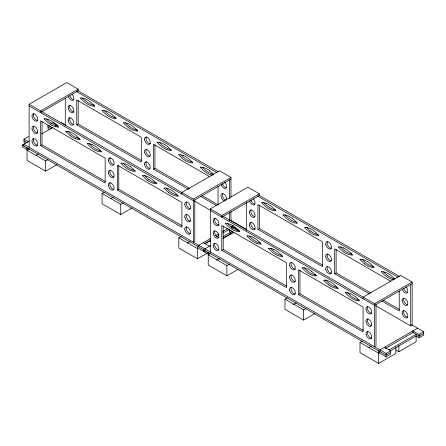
<?xml version="1.0" encoding="UTF-8"?>
<svg xmlns="http://www.w3.org/2000/svg" width="446" height="446" viewBox="0 0 446 446"><rect width="100%" height="100%" fill="white"/><g stroke="black" fill="none" stroke-linecap="round" stroke-linejoin="round"><path stroke-width="0.67" d="M29.113 147.358L29.113 104.292L66.699 82.588L78.178 89.217L78.178 90.873L40.592 112.57L40.592 110.915L78.178 89.217M25.745 143.422L24.023 142.43L24.023 139.119L28.611 136.465M50.85 123.631L52.572 122.633L56.876 125.12M28.689 148.351L26.888 149.388L22.3 146.74L22.3 145.084L29.475 140.942M41.528 133.978L52.968 127.372M55.354 125.995L57.144 124.964M56.96 164.658L45.682 171.169L27.033 160.404L27.033 150.196L29.408 148.825M40.592 145.703L105.15 182.971L105.15 158.124L40.592 120.855L40.592 145.703L42.024 144.872L105.373 181.45M76.745 124.83L141.298 162.104L141.298 137.251L76.745 99.982L76.745 124.83L78.178 123.999L141.527 160.577M35.936 155.264L38.311 153.892M27.033 150.196L45.682 160.967L48.056 159.596M131.994 207.975L120.715 214.487L102.062 203.722L102.062 193.519L104.436 192.148M117.343 190.013L181.901 227.287L181.901 202.439L117.343 165.165L117.343 190.013L118.775 189.188L182.124 225.76M209.603 176.688L153.496 144.292L153.496 169.14L154.929 168.315L189.924 188.519M110.97 198.582L113.34 197.21M102.062 193.519L120.715 204.285L123.09 202.913M41.378 111.372L193.374 199.122L230.961 177.424L230.961 197.026M230.961 179.08L193.374 200.778L29.113 105.947M210.306 251.968L210.306 208.895L247.892 187.197L259.366 193.826L259.366 195.482L221.779 217.18L221.779 215.524L259.366 193.826M207.557 252.977L197.466 258.803L178.813 248.032L178.813 237.83L181.188 236.458M187.125 243.237L190.091 241.52M210.685 238.409L198.754 245.3L198.754 246.956M215.463 235.655L218.445 233.933M222.621 231.524L227.99 228.424M230.972 226.702L233.358 225.325M204.123 243.856L210.685 240.065M216.656 236.625L219.042 235.243M222.621 233.18L229.183 229.389M205.21 243.728L209.804 241.074L210.88 241.699M232.037 228.24L233.76 227.243L238.064 229.729M223.072 236.564L230.766 232.121M223.072 238.22L230.766 233.776M210.891 245.417L204.926 248.862L204.926 252.174M222.822 238.526L234.156 231.981M236.915 230.392L238.337 229.573M197.322 246.131L197.322 247.786L208.081 253.997L209.876 252.96M238.153 269.267L226.875 275.779L208.226 265.013L208.226 254.811L210.596 253.44M221.779 250.312L286.338 287.581L286.338 262.733L221.779 225.464L221.779 250.312L223.217 249.481L286.566 286.059M257.933 229.439L322.491 266.708L322.491 241.86L257.933 204.591L257.933 229.439L259.366 228.608L322.714 265.186M216.533 260.213L219.504 258.502M208.226 254.811L226.875 265.576L229.25 264.205M314.904 313.583L303.626 320.094L284.977 309.323L284.977 299.121L287.347 297.75M298.53 294.622L363.089 331.896L363.089 307.049L298.53 269.774L298.53 294.622L299.968 293.797L363.317 330.369M390.791 281.298L334.684 248.901L334.684 273.749L336.117 272.924L371.111 293.128M293.284 304.529L296.255 302.812M284.977 299.121L303.626 309.886L306.001 308.515M222.571 215.981L374.568 303.732L412.154 282.034L412.154 325.101L410.716 325.931L375.816 305.783M412.154 283.689L374.568 305.387L210.306 210.557M395.87 347.35L395.87 353.472L378.66 363.412L360.006 352.647L360.006 342.439L362.381 341.067M368.909 347.501L371.284 346.135M417.528 328.206L379.947 349.909L379.947 351.565M385.316 348.465L413.353 332.276M360.006 342.439L378.66 353.21L379.841 352.524M388.873 350.054L416.096 334.338L416.096 335.994L390.651 350.684M23.733 145.909L23.733 144.253L386.113 353.472L390.702 350.818L390.702 354.135L386.113 356.783L378.509 352.396L378.509 350.734M423.7 333.424L419.112 336.078L412.94 332.515L412.94 330.86L419.112 334.422L423.7 331.768L423.7 335.085L419.112 337.733L416.096 335.994M390.702 352.474L386.113 355.127L22.3 145.084M395.875 349.998L398.886 351.732L416.101 341.792L416.101 336.351M106.243 111.121L108.088 111.907A19.329 11.161 60 0 1 109.95 112.977L111.344 113.97A24.251 13.999 60 0 1 116.189 118.625A24.485 14.138 60 0 1 111.801 117.844L109.95 117.047A19.329 11.161 60 0 1 108.088 115.971L106.7 114.984A24.251 13.999 60 0 1 101.855 110.324A24.485 14.138 60 0 1 106.237 111.11M167.033 149.722L165.182 148.936A19.329 11.161 60 0 1 163.32 147.86L161.931 146.873A24.251 13.999 60 0 1 157.087 142.213A24.485 14.138 60 0 1 161.474 142.999L163.32 143.79A19.329 11.161 60 0 1 165.182 144.866L166.575 145.859A24.251 13.999 60 0 1 171.42 150.514A24.485 14.138 60 0 1 167.033 149.728M77.086 137.875L75.235 137.089A19.329 11.161 60 0 1 73.373 136.019L71.984 135.026A24.251 13.999 60 0 1 67.97 131.314M75.647 138.706L73.802 137.92A19.329 11.161 60 0 1 71.94 136.844L70.552 135.857M315.946 234.038L314.095 233.252A19.329 11.161 60 0 1 312.233 232.176L310.845 231.19M153.837 182.185L151.986 181.405A19.329 11.161 60 0 1 150.124 180.329L148.735 179.337M364.181 260.04L366.032 260.826A19.329 11.161 60 0 1 367.894 261.902L369.282 262.889A24.251 13.999 60 0 1 374.127 267.55A24.485 14.138 60 0 1 369.745 266.764L367.894 265.967A19.329 11.161 60 0 1 366.032 264.896L364.638 263.904M256.84 243.315L254.989 242.529A19.329 11.161 60 0 1 253.127 241.453L251.739 240.466A24.251 13.999 60 0 1 246.889 235.806A24.485 14.138 60 0 1 251.276 236.592L253.127 237.383A19.329 11.161 60 0 1 254.989 238.459L256.378 239.452A24.251 13.999 60 0 1 261.228 244.107A24.485 14.138 60 0 1 256.84 243.321M335.024 286.795L333.173 286.014A19.329 11.161 60 0 1 331.311 284.938L329.923 283.946A24.251 13.999 60 0 1 325.491 279.765M230.961 177.424L219.488 170.796L181.901 192.499L181.901 194.155M412.154 282.034L400.675 275.405L363.089 297.108L363.089 298.764M77.532 90.499L218.328 171.788M258.719 195.108L399.516 276.392M76.099 91.324L216.89 172.613M257.286 195.933L398.083 277.222M201.988 195.482L218.278 204.887M383.175 300.091L399.465 309.496M153.496 169.14L188.485 189.344M200.555 196.312L216.243 205.366M334.684 273.749L369.076 293.607M381.743 300.922L399.242 311.024L399.242 291.004M61.319 122.555L65.529 124.986M230.326 220.129L246.722 229.59M411.519 324.738L423.7 331.768M29.113 104.292L40.592 110.915M210.306 208.895L221.779 215.524M194.629 201.174L210.874 210.551M237.919 229.813L231.753 226.25L231.753 227.906M52.282 127.768L47.978 125.287L47.978 128.599L49.701 129.591M233.47 232.377L229.172 229.896L229.172 231.552L232.394 233.414M47.978 126.943L51.206 128.805M229.74 233.537L230.889 234.2M24.023 139.119L28.327 141.605M203.348 242.652L209.514 246.209M384.536 347.261L390.702 350.818M24.023 140.774L27.251 142.636M178.813 237.83L197.466 248.595L197.466 258.803M387.596 275.5L388.984 276.487A19.329 11.161 60 0 0 390.847 277.563L392.697 278.349A24.485 14.138 60 0 0 394.95 278.94M292.531 218.579L291.143 217.587A19.329 11.161 60 0 0 289.281 216.516L287.43 215.73A24.485 14.138 60 0 0 283.043 214.955M309.407 232.015L310.801 233.007A19.329 11.161 60 0 0 312.663 234.083L314.508 234.864A24.485 14.138 60 0 0 318.901 235.639M209.614 170.707L208.221 169.714A19.329 11.161 60 0 0 206.359 168.638L204.513 167.858A24.485 14.138 60 0 0 200.12 167.083M129.652 126.58L131.046 127.567A19.329 11.161 60 0 0 132.908 128.643L134.753 129.429A24.485 14.138 60 0 0 137.446 130.093M311.609 271.341L310.221 270.348A19.329 11.161 60 0 0 308.359 269.272L306.513 268.486A24.485 14.138 60 0 0 302.12 267.717M328.49 284.777L329.878 285.763A19.329 11.161 60 0 0 331.74 286.839L333.591 287.625A24.485 14.138 60 0 0 337.979 288.4M231.652 227.215L233.046 228.201A19.329 11.161 60 0 0 234.908 229.277L236.754 230.064A24.485 14.138 60 0 0 239.446 230.721M168.817 192.588L170.21 193.581A19.329 11.161 60 0 0 172.072 194.657L173.918 195.443A24.485 14.138 60 0 0 178.311 196.212A24.251 13.999 60 0 0 173.461 191.568L172.072 190.587A19.329 11.161 60 0 0 170.21 189.511L168.359 188.73A24.485 14.138 60 0 0 163.972 187.956A24.251 13.999 60 0 0 168.817 192.6M130.422 166.732L129.033 165.739A19.329 11.161 60 0 0 127.171 164.663L125.32 163.883A24.485 14.138 60 0 0 120.933 163.108M147.303 180.167L148.691 181.154A19.329 11.161 60 0 0 150.553 182.23L152.398 183.016A24.485 14.138 60 0 0 156.791 183.791M127.216 166.915L128.604 167.902A19.329 11.161 60 0 0 130.466 168.978L132.317 169.764A24.485 14.138 60 0 0 135.01 170.428M419.112 334.422L419.112 337.733M410.716 284.52L410.716 325.931M398.886 345.611L398.886 351.732M386.113 353.472L386.113 356.783M378.66 353.21L378.66 363.412M376 304.562L376 345.973L374.568 346.804L374.568 303.732M336.117 249.453L336.117 272.924M303.626 309.886L303.626 320.094M299.968 270.326L299.968 293.797M259.366 205.143L259.366 228.608M246.454 202.105L246.454 230.404M230.961 211.521L230.961 220.491M229.528 179.911L229.528 198.542M229.528 212.352L229.528 220.631M226.875 265.576L226.875 275.779M223.217 226.016L223.217 249.481M218.049 186.395L218.049 205.032M208.081 252.341L208.081 253.997M203.488 249.688L203.488 251.349M194.813 199.953L194.813 241.364L193.374 242.195L193.374 199.122M154.929 144.844L154.929 168.315M120.715 204.285L120.715 214.487M118.775 165.717L118.775 189.188M78.178 100.534L78.178 123.999M65.267 98.187L65.267 125.794M45.682 160.967L45.682 171.169M42.024 121.407L42.024 144.872M26.888 147.732L26.888 149.388M253.194 198.754A4.059 2.341 60 0 1 254.226 204.792A4.059 2.341 60 0 1 249.504 200.884M254.822 204.151A4.059 2.341 60 0 1 250.942 200.053M254.822 216.578A4.059 2.341 60 0 1 251.527 213.918A4.059 2.341 60 0 1 251.109 209.832M255.346 228.943A4.059 2.341 60 0 1 251.75 226.719A4.059 2.341 60 0 1 251.109 222.259M331.573 273.086A4.059 2.341 60 0 1 328.144 270.822A4.059 2.341 60 0 1 327.409 266.518M331.573 260.659A4.059 2.341 60 0 1 328.066 258.273A4.059 2.341 60 0 1 327.503 253.936M331.573 248.238A4.059 2.341 60 0 1 328.066 245.852A4.059 2.341 60 0 1 327.503 241.515M405.983 286.962A4.059 2.341 60 0 1 407.081 292.955A4.059 2.341 60 0 1 402.37 289.359M407.789 292.359A4.059 2.341 60 0 1 403.725 288.267M407.789 304.785A4.059 2.341 60 0 1 404.461 302.377A4.059 2.341 60 0 1 403.803 298.201M407.789 317.206A4.059 2.341 60 0 1 404.461 314.804A4.059 2.341 60 0 1 403.803 310.622M283.043 214.933A24.251 13.999 60 0 0 287.887 219.605L289.281 220.58A19.329 11.161 60 0 0 291.143 221.656L292.989 222.442A24.485 14.138 60 0 0 297.382 223.217A24.251 13.999 60 0 0 292.531 218.568M284.894 214.582A24.251 13.999 60 0 0 289.326 218.774L290.714 219.755A19.329 11.161 60 0 0 292.576 220.831L294.427 221.612A24.485 14.138 60 0 0 296.679 222.208M263.374 202.161A24.251 13.999 60 0 0 267.806 206.353L269.194 207.329A19.329 11.161 60 0 0 271.056 208.405L272.907 209.191A24.485 14.138 60 0 0 275.6 209.849M318.896 235.661A24.251 13.999 60 0 0 314.051 230.989L312.663 230.013A19.329 11.161 60 0 0 310.801 228.937L308.95 228.151A24.485 14.138 60 0 0 304.562 227.376A24.251 13.999 60 0 0 309.407 232.026M310.84 231.201A24.251 13.999 60 0 1 306.413 227.008M318.199 234.629A24.485 14.138 60 0 1 315.946 234.044M340.543 246.939A24.251 13.999 60 0 0 344.557 250.663L345.945 251.639A19.329 11.161 60 0 0 347.808 252.715L349.658 253.501A24.485 14.138 60 0 0 351.911 254.092M364.638 263.915A24.251 13.999 60 0 1 359.794 259.249A24.485 14.138 60 0 1 364.181 260.029M362.063 259.36A24.251 13.999 60 0 0 366.071 263.084L367.465 264.065A19.329 11.161 60 0 0 369.327 265.141L371.178 265.928A24.485 14.138 60 0 0 373.865 266.585M381.313 271.67A24.251 13.999 60 0 0 386.158 276.342L387.552 277.317A19.329 11.161 60 0 0 389.414 278.393L391.259 279.179A24.485 14.138 60 0 0 393.952 279.837M381.313 271.692A24.485 14.138 60 0 1 385.701 272.456L387.552 273.247A19.329 11.161 60 0 1 389.414 274.323L390.802 275.316A24.251 13.999 60 0 1 394.81 279.029M387.591 275.511A24.251 13.999 60 0 1 383.582 271.787M219.198 224.968A4.059 2.341 60 0 1 215.596 222.738A4.059 2.341 60 0 1 214.961 218.278M218.852 237.445A4.059 2.341 60 0 1 215.524 235.042A4.059 2.341 60 0 1 214.866 230.861M218.852 249.871A4.059 2.341 60 0 1 215.524 247.463A4.059 2.341 60 0 1 214.866 243.287M295.419 293.959A4.059 2.341 60 0 1 291.991 291.695A4.059 2.341 60 0 1 291.26 287.391M295.419 281.532A4.059 2.341 60 0 1 291.991 279.268A4.059 2.341 60 0 1 291.26 274.965M295.419 269.111A4.059 2.341 60 0 1 291.991 266.847A4.059 2.341 60 0 1 291.26 262.543M371.813 313.215A4.059 2.341 60 0 1 368.385 310.951A4.059 2.341 60 0 1 367.649 306.647M371.813 325.636A4.059 2.341 60 0 1 368.162 322.999A4.059 2.341 60 0 1 367.967 318.645M371.813 338.062A4.059 2.341 60 0 1 368.234 335.548A4.059 2.341 60 0 1 367.85 331.194M249.163 235.923A24.251 13.999 60 0 0 253.172 239.647L254.56 240.628A19.329 11.161 60 0 0 256.422 241.699L258.273 242.485A24.485 14.138 60 0 0 260.525 243.081M239.708 231.686A24.251 13.999 60 0 0 234.864 227.014L233.47 226.038A19.329 11.161 60 0 0 231.608 224.962L229.762 224.176A24.485 14.138 60 0 0 225.369 223.401M239.708 231.664A24.485 14.138 60 0 1 235.321 230.9L233.47 230.103A19.329 11.161 60 0 1 231.608 229.032L230.22 228.04A24.251 13.999 60 0 1 225.375 223.385M231.652 227.226A24.251 13.999 60 0 1 227.22 223.033M270.683 248.344A24.251 13.999 60 0 0 274.691 252.074L276.08 253.049A19.329 11.161 60 0 0 277.942 254.125L279.793 254.911A24.485 14.138 60 0 0 282.045 255.502M302.126 267.695A24.251 13.999 60 0 0 306.971 272.361L308.359 273.342A19.329 11.161 60 0 0 310.221 274.418L312.072 275.199A24.485 14.138 60 0 0 316.459 275.974A24.251 13.999 60 0 0 311.615 271.33M304.395 267.812A24.251 13.999 60 0 0 308.403 271.536L309.797 272.512A19.329 11.161 60 0 0 311.659 273.588L313.505 274.374A24.485 14.138 60 0 0 316.197 275.037M328.49 284.788A24.251 13.999 60 0 1 323.64 280.121A24.485 14.138 60 0 1 328.027 280.902L329.878 281.699A19.329 11.161 60 0 1 331.74 282.775L333.129 283.762A24.251 13.999 60 0 1 337.979 288.417M337.276 287.391A24.485 14.138 60 0 1 335.024 286.806M347.01 292.191A24.251 13.999 60 0 0 351.442 296.384L352.831 297.359A19.329 11.161 60 0 0 354.693 298.435L356.544 299.221A24.485 14.138 60 0 0 358.796 299.812M72.007 94.145A4.059 2.341 60 0 1 72.96 100.222A4.059 2.341 60 0 1 68.249 96.013M73.813 99.542A4.059 2.341 60 0 1 69.827 95.712M73.813 111.968A4.059 2.341 60 0 1 70.34 109.309A4.059 2.341 60 0 1 70.028 105.078M73.813 124.389A4.059 2.341 60 0 1 70.34 121.736A4.059 2.341 60 0 1 70.028 117.504M150.023 168.493A4.059 2.341 60 0 1 146.662 165.711A4.059 2.341 60 0 1 146.416 161.608M150.023 156.072A4.059 2.341 60 0 1 146.662 153.285A4.059 2.341 60 0 1 146.416 149.187M150.553 143.59A4.059 2.341 60 0 1 146.879 141.243A4.059 2.341 60 0 1 146.416 136.76M224.6 182.169A4.059 2.341 60 0 1 225.888 188.346A4.059 2.341 60 0 1 221.099 184.482M226.774 187.733A4.059 2.341 60 0 1 222.537 183.657M224.6 200.945A4.059 2.341 60 0 1 220.926 195.889A4.059 2.341 60 0 1 224.199 194.261A4.059 2.341 60 0 1 226.479 200.014M225.832 200.064A4.059 2.341 60 0 1 222.866 197.004A4.059 2.341 60 0 1 222.81 193.291M104.124 110.441A24.251 13.999 60 0 0 108.133 114.165L109.526 115.146A19.329 11.161 60 0 0 111.389 116.222L113.234 117.003A24.485 14.138 60 0 0 115.927 117.666M94.669 106.204A24.251 13.999 60 0 0 89.824 101.532L88.436 100.556A19.329 11.161 60 0 0 86.569 99.48L84.723 98.694A24.485 14.138 60 0 0 80.336 97.919A24.251 13.999 60 0 0 85.18 102.569L86.569 103.55A19.329 11.161 60 0 0 88.436 104.626L90.282 105.407A24.485 14.138 60 0 0 94.669 106.181M82.605 98.02A24.251 13.999 60 0 0 86.613 101.744L88.007 102.719A19.329 11.161 60 0 0 89.869 103.795L91.714 104.581A24.485 14.138 60 0 0 94.407 105.245M137.708 131.052A24.251 13.999 60 0 0 132.863 126.38L131.47 125.404A19.329 11.161 60 0 0 129.608 124.328L127.762 123.542A24.485 14.138 60 0 0 123.369 122.767M137.708 131.029A24.485 14.138 60 0 1 133.321 130.265L131.47 129.474A19.329 11.161 60 0 1 129.608 128.398L128.219 127.405A24.251 13.999 60 0 1 123.375 122.75M129.652 126.592A24.251 13.999 60 0 1 125.644 122.867M158.938 141.861A24.251 13.999 60 0 0 163.364 146.054L164.758 147.035A19.329 11.161 60 0 0 166.62 148.105L168.465 148.892A24.485 14.138 60 0 0 171.158 149.555M180.875 154.751A24.251 13.999 60 0 0 184.884 158.481L186.277 159.456A19.329 11.161 60 0 0 188.14 160.532L189.985 161.318A24.485 14.138 60 0 0 192.237 161.909M200.126 167.06A24.251 13.999 60 0 0 204.97 171.732L206.359 172.708A19.329 11.161 60 0 0 208.221 173.784L210.072 174.57A24.485 14.138 60 0 0 212.324 175.161M209.614 170.695A24.251 13.999 60 0 1 213.623 174.419M202.395 167.178A24.251 13.999 60 0 0 206.403 170.902L207.797 171.883A19.329 11.161 60 0 0 209.659 172.953L211.504 173.739A24.485 14.138 60 0 0 213.316 174.247M37.665 120.414A4.059 2.341 60 0 1 34.186 117.761A4.059 2.341 60 0 1 33.874 113.529M37.665 132.841A4.059 2.341 60 0 1 34.186 130.182A4.059 2.341 60 0 1 33.874 125.95M37.665 145.262A4.059 2.341 60 0 1 34.258 142.731A4.059 2.341 60 0 1 33.768 138.516M113.869 189.366A4.059 2.341 60 0 1 110.58 186.712A4.059 2.341 60 0 1 110.162 182.626M113.869 176.945A4.059 2.341 60 0 1 110.58 174.286A4.059 2.341 60 0 1 110.162 170.199M113.869 164.518A4.059 2.341 60 0 1 110.513 161.736A4.059 2.341 60 0 1 110.268 157.633M190.62 208.605A4.059 2.341 60 0 1 187.119 206.219A4.059 2.341 60 0 1 186.556 201.882M190.62 221.026A4.059 2.341 60 0 1 187.119 218.64A4.059 2.341 60 0 1 186.556 214.303M190.62 233.453A4.059 2.341 60 0 1 187.119 231.067A4.059 2.341 60 0 1 186.556 226.73M70.546 135.868A24.251 13.999 60 0 1 65.701 131.196A24.485 14.138 60 0 1 70.089 131.983L71.94 132.78A19.329 11.161 60 0 1 73.802 133.85L75.19 134.843A24.251 13.999 60 0 1 80.035 139.498M80.04 139.481A24.485 14.138 60 0 1 75.653 138.712M79.773 138.539A24.485 14.138 60 0 1 77.086 137.886M44.182 118.792A24.485 14.138 60 0 1 48.569 119.561L50.42 120.353A19.329 11.161 60 0 1 52.282 121.429L53.671 122.416A24.251 13.999 60 0 1 58.521 127.077A24.485 14.138 60 0 1 54.133 126.29L52.282 125.499A19.329 11.161 60 0 1 50.42 124.423L49.032 123.431A24.251 13.999 60 0 1 44.182 118.775M46.451 118.887A24.251 13.999 60 0 0 50.465 122.617L51.853 123.592A19.329 11.161 60 0 0 53.715 124.668L55.566 125.454A24.485 14.138 60 0 0 58.259 126.112M89.072 143.272A24.251 13.999 60 0 0 93.498 147.464L94.892 148.44A19.329 11.161 60 0 0 96.754 149.516L98.605 150.302A24.485 14.138 60 0 0 100.857 150.893M120.933 163.085A24.251 13.999 60 0 0 125.778 167.757L127.171 168.733A19.329 11.161 60 0 0 129.033 169.809L130.884 170.595A24.485 14.138 60 0 0 135.272 171.364A24.251 13.999 60 0 0 130.422 166.72M127.216 166.927A24.251 13.999 60 0 1 123.202 163.203M147.297 180.178A24.251 13.999 60 0 1 142.452 175.512A24.485 14.138 60 0 1 146.84 176.293L148.691 177.09A19.329 11.161 60 0 1 150.553 178.166L151.941 179.153A24.251 13.999 60 0 1 156.786 183.808M148.735 179.348A24.251 13.999 60 0 1 144.721 175.624M156.524 182.849A24.485 14.138 60 0 1 153.837 182.197M166.241 188.05A24.251 13.999 60 0 0 170.249 191.774L171.643 192.75A19.329 11.161 60 0 0 173.505 193.826L175.356 194.612A24.485 14.138 60 0 0 177.608 195.203M183.451 155.604L182.994 155.431A24.485 14.138 60 0 0 178.601 154.656A24.251 13.999 60 0 0 183.451 159.306L184.839 160.287A19.329 11.161 60 0 0 186.701 161.357L188.552 162.143A24.485 14.138 60 0 0 192.94 162.918A24.251 13.999 60 0 0 188.095 158.269L186.701 157.293A19.329 11.161 60 0 0 184.839 156.217L183.451 155.604M266.373 203.476L265.911 203.304A24.485 14.138 60 0 0 261.523 202.529A24.251 13.999 60 0 0 266.368 207.178L267.762 208.159A19.329 11.161 60 0 0 269.624 209.235L271.475 210.016A24.485 14.138 60 0 0 275.862 210.791A24.251 13.999 60 0 0 271.012 206.141L269.624 205.166A19.329 11.161 60 0 0 267.762 204.09L266.373 203.476M92.066 144.588L91.608 144.415A24.485 14.138 60 0 0 87.221 143.64A24.251 13.999 60 0 0 92.066 148.289L93.459 149.271A19.329 11.161 60 0 0 95.321 150.347L97.167 151.127A24.485 14.138 60 0 0 101.56 151.902A24.251 13.999 60 0 0 96.71 147.252L95.321 146.277A19.329 11.161 60 0 0 93.459 145.201L92.066 144.588M343.125 247.786L342.662 247.619A24.485 14.138 60 0 0 338.274 246.844A24.251 13.999 60 0 0 343.119 251.494L344.513 252.469A19.329 11.161 60 0 0 346.375 253.545L348.22 254.332A24.485 14.138 60 0 0 352.613 255.106A24.251 13.999 60 0 0 347.763 250.457L346.375 249.476A19.329 11.161 60 0 0 344.513 248.4L343.125 247.786M273.259 249.197L272.796 249.024A24.485 14.138 60 0 0 268.408 248.249A24.251 13.999 60 0 0 273.253 252.899L274.647 253.88A19.329 11.161 60 0 0 276.509 254.95L278.36 255.736A24.485 14.138 60 0 0 282.747 256.511A24.251 13.999 60 0 0 277.903 251.862L276.509 250.886A19.329 11.161 60 0 0 274.647 249.81L273.259 249.197M350.01 293.507L349.547 293.334A24.485 14.138 60 0 0 345.159 292.565A24.251 13.999 60 0 0 350.004 297.209L351.398 298.19A19.329 11.161 60 0 0 353.26 299.266L355.111 300.047A24.485 14.138 60 0 0 359.498 300.821A24.251 13.999 60 0 0 354.654 296.177L353.26 295.196A19.329 11.161 60 0 0 351.398 294.12L350.01 293.507M249.375 212.703A4.059 2.341 60 0 0 254.075 217.291A4.059 2.341 60 0 0 253.133 211.114A4.059 2.341 60 0 0 249.375 212.703M249.375 225.124A4.059 2.341 60 0 0 254.075 229.712A4.059 2.341 60 0 0 253.133 223.535A4.059 2.341 60 0 0 249.375 225.124M325.77 269.233A4.059 2.341 60 0 0 330.464 273.822A4.059 2.341 60 0 0 329.527 267.639A4.059 2.341 60 0 0 325.77 269.233M325.77 256.807A4.059 2.341 60 0 0 330.464 261.395A4.059 2.341 60 0 0 329.527 255.218A4.059 2.341 60 0 0 325.77 256.807M325.77 244.38A4.059 2.341 60 0 0 330.464 248.968A4.059 2.341 60 0 0 329.527 242.791A4.059 2.341 60 0 0 325.77 244.38M402.164 300.911A4.059 2.341 60 0 0 406.858 305.499A4.059 2.341 60 0 0 405.916 299.322A4.059 2.341 60 0 0 402.164 300.911M402.164 313.337A4.059 2.341 60 0 0 406.858 317.926A4.059 2.341 60 0 0 405.916 311.748A4.059 2.341 60 0 0 402.164 313.337M213.227 221.149A4.059 2.341 60 0 0 217.921 225.737A4.059 2.341 60 0 0 216.979 219.56A4.059 2.341 60 0 0 213.227 221.149M213.227 233.576A4.059 2.341 60 0 0 217.921 238.164A4.059 2.341 60 0 0 216.979 231.987A4.059 2.341 60 0 0 213.227 233.576M213.227 245.997A4.059 2.341 60 0 0 217.921 250.585A4.059 2.341 60 0 0 216.979 244.408A4.059 2.341 60 0 0 213.227 245.997M289.616 290.101A4.059 2.341 60 0 0 294.315 294.689A4.059 2.341 60 0 0 293.373 288.512A4.059 2.341 60 0 0 289.616 290.101M289.616 277.68A4.059 2.341 60 0 0 294.315 282.268A4.059 2.341 60 0 0 293.373 276.091A4.059 2.341 60 0 0 289.616 277.68M289.616 265.253A4.059 2.341 60 0 0 294.315 269.841A4.059 2.341 60 0 0 293.373 263.664A4.059 2.341 60 0 0 289.616 265.253M366.01 309.362A4.059 2.341 60 0 0 370.704 313.951A4.059 2.341 60 0 0 369.767 307.768A4.059 2.341 60 0 0 366.01 309.362M366.01 321.783A4.059 2.341 60 0 0 370.704 326.372A4.059 2.341 60 0 0 369.767 320.195A4.059 2.341 60 0 0 366.01 321.783M366.01 334.21A4.059 2.341 60 0 0 370.704 338.798A4.059 2.341 60 0 0 369.767 332.616A4.059 2.341 60 0 0 366.01 334.21M68.188 108.094A4.059 2.341 60 0 0 72.882 112.682A4.059 2.341 60 0 0 71.945 106.505A4.059 2.341 60 0 0 68.188 108.094M68.188 120.515A4.059 2.341 60 0 0 72.882 125.103A4.059 2.341 60 0 0 71.945 118.926A4.059 2.341 60 0 0 68.188 120.515M144.582 164.624A4.059 2.341 60 0 0 149.276 169.212A4.059 2.341 60 0 0 148.334 163.035A4.059 2.341 60 0 0 144.582 164.624M144.582 152.197A4.059 2.341 60 0 0 149.276 156.786A4.059 2.341 60 0 0 148.334 150.609A4.059 2.341 60 0 0 144.582 152.197M144.582 139.776A4.059 2.341 60 0 0 149.276 144.365A4.059 2.341 60 0 0 148.334 138.182A4.059 2.341 60 0 0 144.582 139.776M32.034 116.54A4.059 2.341 60 0 0 36.734 121.128A4.059 2.341 60 0 0 35.791 114.951A4.059 2.341 60 0 0 32.034 116.54M32.034 128.966A4.059 2.341 60 0 0 36.734 133.555A4.059 2.341 60 0 0 35.791 127.378A4.059 2.341 60 0 0 32.034 128.966M32.034 141.388A4.059 2.341 60 0 0 36.734 145.976A4.059 2.341 60 0 0 35.791 139.799A4.059 2.341 60 0 0 32.034 141.388M108.428 185.497A4.059 2.341 60 0 0 113.122 190.08A4.059 2.341 60 0 0 112.186 183.903A4.059 2.341 60 0 0 108.428 185.497M108.428 173.07A4.059 2.341 60 0 0 113.122 177.659A4.059 2.341 60 0 0 112.186 171.481A4.059 2.341 60 0 0 108.428 173.07M108.428 160.644A4.059 2.341 60 0 0 113.122 165.232A4.059 2.341 60 0 0 112.186 159.055A4.059 2.341 60 0 0 108.428 160.644M184.822 204.753A4.059 2.341 60 0 0 189.517 209.341A4.059 2.341 60 0 0 188.574 203.159A4.059 2.341 60 0 0 184.822 204.753M184.822 217.174A4.059 2.341 60 0 0 189.517 221.762A4.059 2.341 60 0 0 188.574 215.585A4.059 2.341 60 0 0 184.822 217.174M184.822 229.601A4.059 2.341 60 0 0 189.517 234.189A4.059 2.341 60 0 0 188.574 228.012A4.059 2.341 60 0 0 184.822 229.601"/></g></svg>
